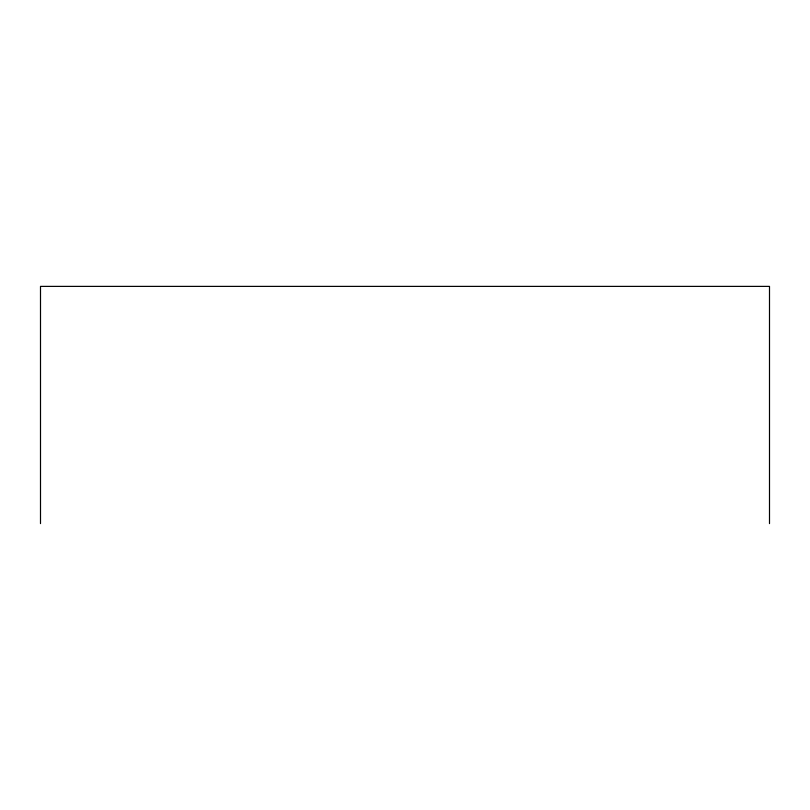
<?xml version="1.0" encoding="UTF-8"?>
<svg xmlns="http://www.w3.org/2000/svg" width="810" height="810" viewBox="0 0 810 810"><rect width="100%" height="100%" fill="white"/><g stroke="black" fill="none" stroke-linecap="round" stroke-linejoin="round"><path stroke-width="1.21" d="M769.5 523.614L769.5 286.386L40.5 286.386L40.5 523.614"/></g></svg>
